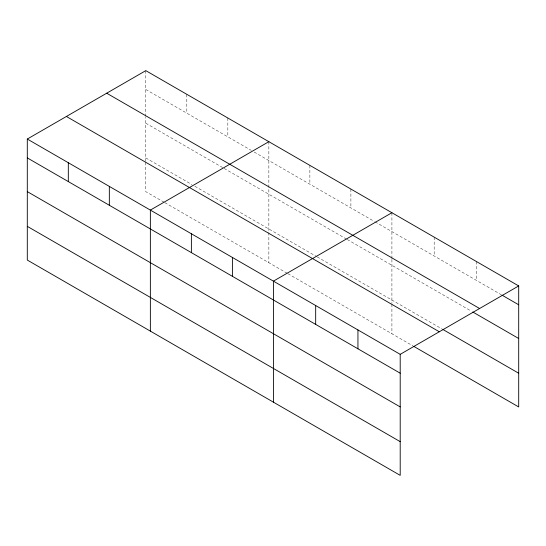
<?xml version="1.0" encoding="UTF-8"?>
<svg xmlns="http://www.w3.org/2000/svg" width="546" height="546" viewBox="0 0 546 546"><rect width="100%" height="100%" fill="white"/><g stroke="black" fill="none" stroke-linecap="round" stroke-linejoin="round"><path stroke-width="0.41" stroke-dasharray="2.73 2.05" d="M145.796 161.316L145.796 117.308M145.796 116.462L145.796 70.639M391.912 259.398L391.912 303.405M391.912 258.558L391.912 212.728M145.796 89.489L251.276 150.389M254.204 152.081L374.331 221.437M375.068 221.86L501.214 294.69M145.796 123.205L223.437 168.031M224.174 168.455L346.498 239.08M347.229 239.503L471.334 311.152M145.796 157.944L191.939 184.582M194.874 186.275L316.468 256.477M317.199 256.9L442.192 329.061M164.107 202.232L145.796 191.66L145.796 162.155M164.837 202.655L287.169 273.273M287.899 273.696L413.042 345.952M476.44 261.527L476.44 280.385M434.172 237.128L434.172 255.985M391.912 304.252L391.912 333.749M350.894 189.046L350.894 207.903M309.875 165.363L309.875 184.22M268.857 141.68L268.857 262.701M227.832 117.997L227.832 136.855M186.814 94.321L186.814 113.172"/><path stroke-width="0.82" d="M400.204 406.913L400.204 354.34L27.3 139.046L27.3 260.067L400.204 475.361L400.204 406.913L27.3 191.619M413.772 346.369L518.7 406.954L518.7 285.933L145.796 70.639L27.3 139.046M268.857 141.68L150.362 210.094L150.362 331.115M391.912 212.728L273.416 281.142L273.416 402.163M400.204 354.34L518.7 285.933M501.938 295.106L518.7 304.784M106.695 93.209L479.6 308.504M472.795 311.998L518.7 338.5M442.922 329.484L518.7 373.239M66.4 116.475L439.305 331.77M27.3 157.903L400.204 373.198M27.3 226.358L400.204 441.653M357.944 329.941L357.944 348.798M315.677 305.542L315.677 324.399M232.398 257.459L232.398 276.317M191.38 233.777L191.38 252.634M109.336 186.411L109.336 205.269M68.318 162.728L68.318 181.586"/></g></svg>
